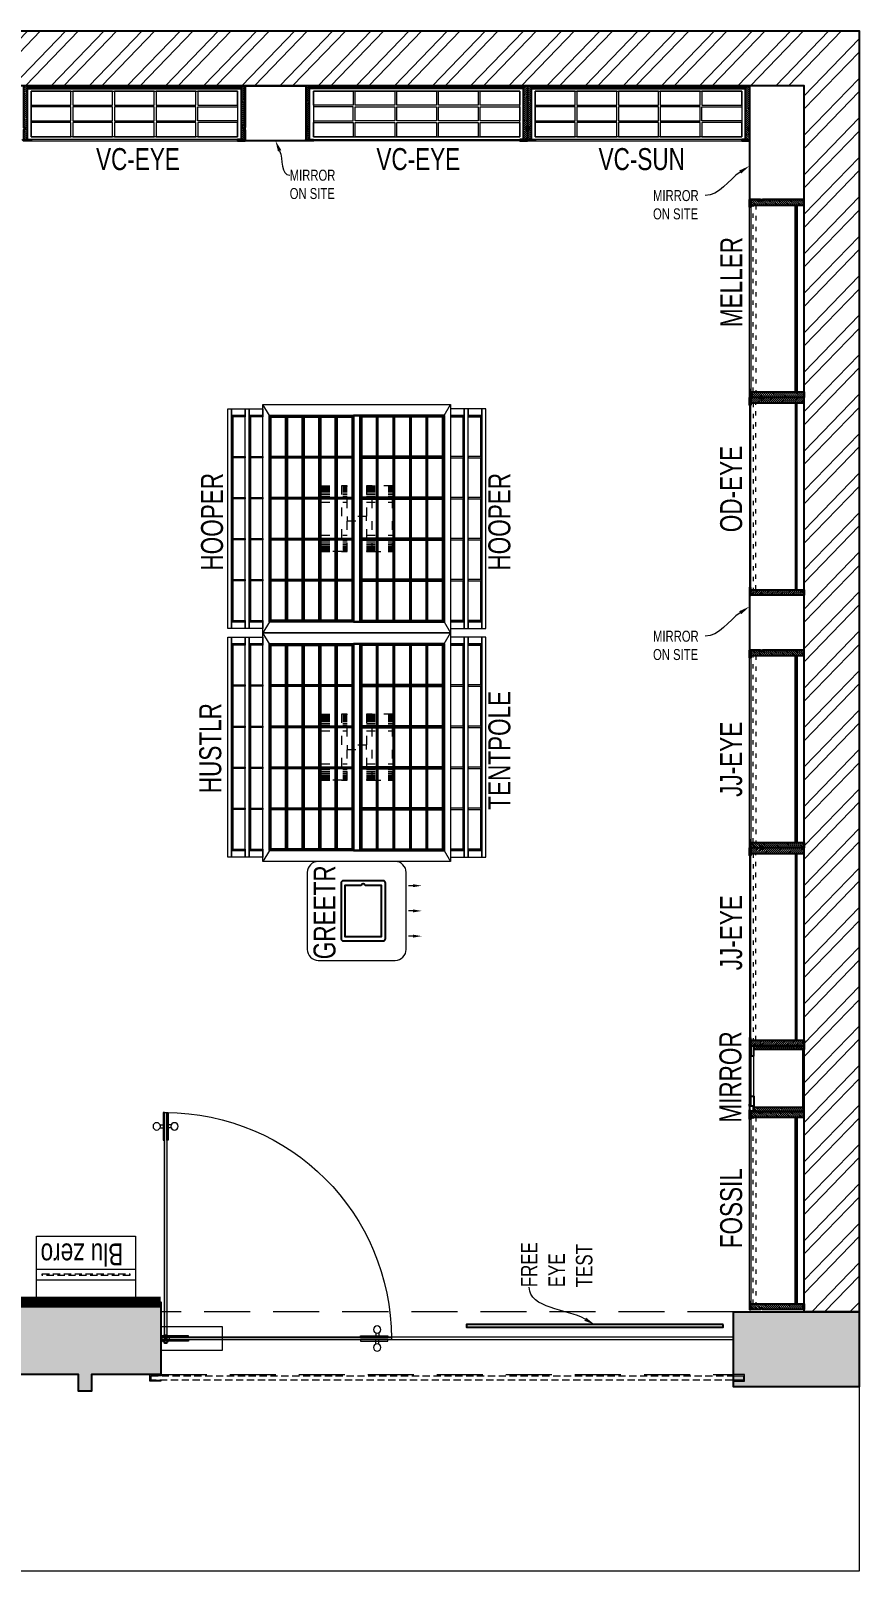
# Model space of a CAD drawing. Header units: feet. Extents: x 9180624 to 9191001, y -6881561 to -6874551.
# Drawn here: x 9187230 to 9191001, y -6881561 to -6874551 of the extents above; entities that cross this region are included whole.
import ezdxf
from ezdxf import colors
from ezdxf.entities.mleader import LeaderData, LeaderLine
from ezdxf.math import Vec2, Vec3

# ---------------------------------------------------------------- set-up
doc = ezdxf.new("R2010")
doc.units = ezdxf.units.FT
doc.header["$LTSCALE"] = 33
doc.header["$MEASUREMENT"] = 0
for name, pattern in [('ACAD_ISO03W100', [30, 12, -18]), ('D10_DASHED', [0.75, 0.5, -0.25]), ('HIDDEN', [9.525, 6.35, -3.175]), ('HIDDENX2', [0.75, 0.5, -0.25])]:
    doc.linetypes.add(name, pattern=pattern)
for name, color, linetype, lineweight in [('A-Glazing', 4, 'Continuous', 20), ('A-shutter', 8, 'Continuous', 18), ('A-WALL HATCH', 251, 'Continuous', 5), ('beam', 90, 'Continuous', 9), ('column hatch', 5, 'Continuous', 0), ('Glazing', 141, 'Continuous', 15), ('LENS-DIM', 252, 'Continuous', 5), ('LENS-FURNITURE', 13, 'Continuous', 9), ('LENS-PARTITION', 21, 'Continuous', 25), ('LENS-TEXT', 31, 'Continuous', 5), ('LENS_DIMENSION', 193, 'Continuous', 0), ('LENS_TEXT', 31, 'Continuous', 5), ('LK-FF&E FLOOR', 1, 'Continuous', 9), ('LK-FF&E WALL', 1, 'Continuous', 9), ('LK-MIRROR', 133, 'Continuous', 13), ('LN-ELEVATION-1', 81, 'Continuous', 25), ('LN-ELEVATION-2', 103, 'Continuous', 20), ('LN-ELEVATION-3', 125, 'Continuous', 18), ('LN-ELEVATION-4', 145, 'Continuous', 13), ('LN-ELEVATION-5', 167, 'Continuous', 5), ('LN-HATCH', 251, 'Continuous', 0), ('PLANO-TXT', 252, 'Continuous', 5), ('rolling shutter', 1, 'Continuous', 5), ('Steps', 4, 'Continuous', 9)]:
    doc.layers.add(name, color=color, linetype=linetype, lineweight=lineweight)
doc.layers.add('A-WALL', color=1, linetype='Continuous')
doc.layers.add('column', color=10, linetype='Continuous')
doc.styles.add('LK TXT', font='GILC____.TTF', dxfattribs={"height": 100})
doc.styles.get("Standard").update_dxf_attribs({"font": 'GILC____.TTF'})
pattern_1 = [(45, (4208834.247, 1706614.74), (-4.4901280605, 4.4901280605), [])]
pattern_2 = [(45, (4209134.247, 1706614.74), (-4.4901280605, 4.4901280605), [])]
pattern_3 = [(45, (7858558.917, 3503823.203), (-4.4901280605, 4.4901280605), [])]

# ---------------------------------------------------------------- blocks, each defined once
blk = doc.blocks.new('Entrance Door')
at = {"layer": 'Glazing', "ltscale": 111}
blk.add_hatch(color=256, dxfattribs=at).paths.add_polyline_path([(18, -34.8), (18, -1235), (30, -1235), (30, -34.8)])
at = {"layer": 'Glazing'}
for p, q in [((30, -54.2), (18, -66.2)), ((1117.8, -31.3), (1117.8, -54.3)), ((1117.8, -89.2), (1117.8, -66.3)), ((1132.8, -31.3), (1132.8, -54.3)), ((1132.8, -89.2), (1132.8, -66.3))]:
    blk.add_line(p, q, dxfattribs=at)
at = {"layer": 'Glazing', "ltscale": 44}
for p, q in [((-4.9, -1156.3), (18, -1156.3)), ((-4.9, -1171.3), (18, -1171.3)), ((52.9, -1156.3), (30, -1156.3)), ((52.9, -1171.3), (30, -1171.3))]:
    blk.add_line(p, q, dxfattribs=at)
at = {"layer": 'Glazing'}
for points in [[(320, -120.5), (0, -120.5), (0, 0), (320, 0)], [(0, -54.2), (142.5, -54.2), (142.5, -46.8), (0, -46.8)], [(0, -66.2), (142.5, -66.2), (142.5, -73.7), (0, -73.7)], [(1180.8, -54.3), (1038.3, -54.3), (1038.3, -46.8), (1180.8, -46.8)], [(1180.8, -66.3), (1038.3, -66.3), (1038.3, -73.8), (1180.8, -73.8)]]:
    blk.add_lwpolyline(points, close=True, dxfattribs=at)
at = {"layer": 'Glazing', "ltscale": 222}
blk.add_lwpolyline([(-1.5, -66.2), (1198.8, -66.2), (1198.8, -54.2), (-1.5, -54.2)], close=True, dxfattribs=at)
at = {"layer": 'Glazing', "ltscale": 111}
blk.add_lwpolyline([(18, -34.8), (18, -1235), (30, -1235), (30, -34.8)], close=True, dxfattribs=at)
at = {"layer": 'Glazing', "ltscale": 44}
for points in [[(18, -1092.5), (18, -1235), (10.5, -1235), (10.5, -1092.5)], [(30, -1092.5), (30, -1235), (37.5, -1235), (37.5, -1092.5)]]:
    blk.add_lwpolyline(points, close=True, dxfattribs=at)
at = {"layer": 'Glazing'}
for centre, radius in [((1125.3, -13.9), 19), ((24, -58.7), 19.8), ((1125.3, -106.6), 19)]:
    blk.add_circle(centre, radius, dxfattribs=at)
at = {"layer": 'Glazing', "ltscale": 44}
for centre in [(-22.4, -1163.8), (70.4, -1163.8)]:
    blk.add_circle(centre, 19, dxfattribs=at)
at = {"layer": 'Glazing', "ltscale": 222}
blk.add_arc((24, -60.2), 1174.8, 270, 359.99955, dxfattribs=at)
blk = doc.blocks.new('*U47')
at = {"layer": 'A-shutter', "color": 5, "ltscale": 10}
for points in [[(41036890.6, -1561539.2), (41036890.6, -1561544.2), (41036845.6, -1561544.2), (41036845.6, -1561564.2), (41036890.6, -1561564.2), (41036890.6, -1561569.2), (41036840.6, -1561569.2), (41036840.6, -1561539.2)], [(41039498.6, -1561539.2), (41039498.6, -1561544.2), (41039543.6, -1561544.2), (41039543.6, -1561564.2), (41039498.6, -1561564.2), (41039498.6, -1561569.2), (41039548.6, -1561569.2), (41039548.6, -1561539.2)]]:
    blk.add_lwpolyline(points, close=True, dxfattribs=at)
at = {"layer": 'A-shutter', "color": 5, "linetype": 'HIDDENX2', "ltscale": 2}
blk.add_lwpolyline([(41036845.6, -1561544.2), (41036845.6, -1561564.2), (41039543.6, -1561564.2), (41039543.6, -1561544.2)], close=True, dxfattribs=at)
blk = doc.blocks.new('A$Ca0c27ec0')
at = {"layer": 'A-WALL HATCH'}
h = blk.add_hatch(dxfattribs=at)
h.set_pattern_fill('ANSI32', color=256, scale=333, angle=0.97157)
h.set_pattern_definition([(45.971575, (-3778565.94, 5463850.48), (-89.7845112, 86.7900177), []), (45.971575, (-3778507.08, 5463851.48), (-89.7845112, 86.7900177), [])])
h.paths.add_polyline_path([(-10127, 1249.6), (-10377, 1249.6), (-10377, 5719.6), (-10127, 5719.6)])
h.paths.add_polyline_path([(-10127, 5259.6), (-8332, 5259.6), (-8332, 5109.6), (-10127, 5109.6)])
h.paths.add_polyline_path([(-8332, 5259.6), (-8482, 5259.6), (-8482, 5859.6), (-8332, 5859.6)])
h.paths.add_polyline_path([(-9982, 7009.6), (-6932, 7009.6), (-6932, 6759.6), (-9982, 6759.6)])
h.paths.add_polyline_path([(-4327.4, 7009.6), (-5609.7, 7009.6), (-5609.7, 6759.6), (-4327.4, 6759.6)])
h.paths.add_polyline_path([(-4327.4, 7009.6), (0, 7009.6), (0, 1179.6), (-250, 1179.6), (-250, 6759.6), (-4327.4, 6759.6)])
h.paths.add_polyline_path([(-6595, 7009.6), (-5609.7, 7009.6), (-5609.7, 6759.6), (-6595, 6759.6)])
at = {"layer": 'column hatch'}
h = blk.add_hatch(color=251, dxfattribs=at)
h.dxf.hatch_style = 1
h.paths.add_polyline_path([(-6932, 5669.6), (-6595, 5669.6), (-6595, 7009.6), (-6932, 7009.6)])
h.paths.add_polyline_path([(-9982, 7009.6), (-10377, 7009.6), (-10377, 5719.6), (-9982, 5719.6)])
h.paths.add_polyline_path([(-9487, 1249.6), (-10377, 1249.6), (-10377, 894.6), (-9487, 894.6)])
h.paths.add_polyline_path([(-7242, 1224.6), (-6380, 1224.6), (-6380, 894.6), (-6695, 894.6), (-6695, 834.6), (-6955, 834.6), (-6955, 894.6), (-7242, 894.6)])
h.paths.add_polyline_path([(-3860, 1224.6), (-3180, 1224.6), (-3180, 894.6), (-3495, 894.6), (-3495, 819.6), (-3555, 819.6), (-3555, 894.6), (-3860, 894.6)])
h.paths.add_polyline_path([(-572, 1179.6), (0, 1179.6), (0, 839.6), (-572, 839.6)])
at = {"layer": 'A-WALL'}
blk.add_lwpolyline([(-4327.4, 7009.6), (0, 7009.6), (0, 1179.6), (-250, 1179.6), (-250, 6759.6), (-4327.4, 6759.6)], close=True, dxfattribs=at)
at = {"layer": 'beam', "linetype": 'HIDDEN'}
blk.add_lwpolyline([(-3180, 894.6), (-572, 894.6), (-572, 1179.6), (-3180, 1179.6)], close=True, dxfattribs=at)
at = {"layer": 'column'}
for points in [[(-3860, 1224.6), (-3180, 1224.6), (-3180, 894.6), (-3495, 894.6), (-3495, 819.6), (-3555, 819.6), (-3555, 894.6), (-3860, 894.6)], [(-572, 1179.6), (0, 1179.6), (0, 839.6), (-572, 839.6)]]:
    blk.add_lwpolyline(points, close=True, dxfattribs=at)
at = {"layer": 'Steps'}
for p, q in [((0, 839.6), (0, 0)), ((0, 0), (-10377, 0))]:
    blk.add_line(p, q, dxfattribs=at)
at = {"layer": 'rolling shutter', "color": 2, "xscale": -1, "rotation": 5.551709492e-07}
blk.add_blockref('*U47', (41036318.5, 1562434.3), dxfattribs=at)
blk = doc.blocks.new('MIRROR')
at = {"layer": 'LN-HATCH', "ltscale": 0.5}
h = blk.add_hatch(dxfattribs=at)
h.set_pattern_fill('ANSI31', color=256, scale=2)
h.set_pattern_definition([(45, (4060433.7416, 1708720.787), (-4.4901280605, 4.4901280605), [])])
h.paths.add_polyline_path([(212.9, 101.3), (230.9, 101.3), (230.9, -127.7), (212.9, -127.7)])
h.paths.add_polyline_path([(230.9, 95.3), (494.9, 95.3), (494.9, 101.3), (230.9, 101.3)])
h.paths.add_polyline_path([(512.9, 101.3), (494.9, 101.3), (494.9, -127.7), (512.9, -127.7)])
at = {"layer": 'Defpoints'}
blk.add_lwpolyline([(512.9, 101.3), (212.9, 101.3), (212.9, -148.7), (512.9, -148.7)], close=True, dxfattribs=at)
at = {"layer": 'LN-ELEVATION-1'}
for points in [[(212.9, 101.3), (230.9, 101.3), (230.9, -127.7), (212.9, -127.7)], [(230.9, 95.3), (494.9, 95.3), (494.9, 101.3), (230.9, 101.3)], [(512.9, 101.3), (494.9, 101.3), (494.9, -127.7), (512.9, -127.7)], [(259.9, -141.7), (259.9, -127.7), (214.9, -127.7), (214.9, -148.7), (223.9, -148.7), (223.9, -147.2), (216.4, -147.2), (216.4, -141.7)], [(442.9, -141.7), (442.9, -127.7), (487.9, -127.7), (487.9, -148.7), (478.9, -148.7), (478.9, -147.2), (486.4, -147.2), (486.4, -141.7)], [(504.9, -148.7), (504.9, -147.2), (509.4, -147.2), (509.4, -129.2), (487.9, -129.2), (487.9, -127.7), (510.9, -127.7), (510.9, -148.7)]]:
    blk.add_lwpolyline(points, close=True, dxfattribs=at)
at = {"layer": 'LN-ELEVATION-2'}
blk.add_lwpolyline([(259.9, -141.7), (442.9, -141.7), (442.9, -127.7), (259.9, -127.7)], close=True, dxfattribs=at)
at = {"layer": 'LN-ELEVATION-2', "color": 4, "lineweight": 0}
blk.add_lwpolyline([(216.4, -141.7), (486.4, -141.7), (486.4, -147.2), (216.4, -147.2)], close=True, dxfattribs=at)
at = {"layer": 'LN-ELEVATION-4', "ltscale": 0.5}
blk.add_line((478.9, -148.7), (223.9, -148.7), dxfattribs=at)
blk = doc.blocks.new('JJ SH 900')
at = {"layer": 'LN-HATCH', "ltscale": 0.5}
h = blk.add_hatch(dxfattribs=at)
h.set_pattern_fill('ANSI31', color=256, scale=50)
h.paths.add_polyline_path([(-911.8, 0), (-911.8, -190), (-905.8, -190), (-905.8, -200), (-911.8, -200), (-911.8, -244), (-886.8, -244), (-886.8, 0)])
h = blk.add_hatch(dxfattribs=at)
h.set_pattern_fill('ANSI31', color=256, scale=2)
h.set_pattern_definition(pattern_1)
h.paths.add_polyline_path([(-11.8, 0), (-11.8, -190), (-17.8, -190), (-17.8, -200), (-11.8, -200), (-11.8, -244), (-36.8, -244), (-36.8, 0)])
h = blk.add_hatch(dxfattribs=at)
h.set_pattern_fill('ANSI31', color=256, scale=2)
h.set_pattern_definition(pattern_2)
h.paths.add_polyline_path([(-36.8, -40), (-886.8, -40), (-886.8, -34), (-36.8, -34)])
h = blk.add_hatch(dxfattribs=at)
h.set_pattern_fill('ANSI31', color=256, scale=2)
h.set_pattern_definition(pattern_2)
h.paths.add_polyline_path([(-876.8, -244), (-876.8, -250), (-911.8, -250), (-911.8, -244)])
h = blk.add_hatch(dxfattribs=at)
h.set_pattern_fill('ANSI31', color=256, scale=2)
h.set_pattern_definition(pattern_1)
h.paths.add_polyline_path([(-46.8, -244), (-46.8, -250), (-11.8, -250), (-11.8, -244)])
at = {"layer": 'LN-ELEVATION-1', "ltscale": 0.5}
for points in [[(-911.8, 0), (-911.8, -190), (-905.8, -190), (-905.8, -200), (-911.8, -200), (-911.8, -244), (-886.8, -244), (-886.8, 0)], [(-11.8, 0), (-11.8, -190), (-17.8, -190), (-17.8, -200), (-11.8, -200), (-11.8, -244), (-36.8, -244), (-36.8, 0)], [(-36.8, -40), (-886.8, -40), (-886.8, -34), (-36.8, -34)], [(-876.8, -244), (-876.8, -250), (-911.8, -250), (-911.8, -244)], [(-46.8, -244), (-46.8, -250), (-11.8, -250), (-11.8, -244)]]:
    blk.add_lwpolyline(points, close=True, dxfattribs=at)
at = {"layer": 'LN-ELEVATION-3', "ltscale": 0.5}
for p, q in [((-886.8, 0), (-36.8, 0)), ((-876.8, -244), (-46.8, -244)), ((-46.8, -250), (-876.8, -250))]:
    blk.add_line(p, q, dxfattribs=at)
at = {"layer": 'LN-ELEVATION-4', "linetype": 'ACAD_ISO03W100', "ltscale": 0.05}
blk.add_lwpolyline([(-886.8, -220), (-36.8, -220), (-36.8, -232), (-886.8, -232)], close=True, dxfattribs=at)
blk = doc.blocks.new('VC HD 1010')
at = {"layer": 'LN-HATCH', "ltscale": 0.5}
h = blk.add_hatch(dxfattribs=at)
h.set_pattern_fill('ANSI31', color=256, scale=2)
h.set_pattern_definition([(45, (3761554.586, 1795022.936), (-4.490128061, 4.490128061), [])])
h.paths.add_polyline_path([(-505.2, 24), (-505.2, -166), (-499.2, -166), (-499.2, -176), (-505.2, -176), (-505.2, -220), (-487.2, -220), (-487.2, 24)])
h = blk.add_hatch(dxfattribs=at)
h.set_pattern_fill('ANSI31', color=256, scale=2)
h.set_pattern_definition(pattern_3)
h.paths.add_polyline_path([(504.8, 24), (504.8, -166), (498.8, -166), (498.8, -176), (504.8, -176), (504.8, -220), (486.8, -220), (486.8, 24)])
h = blk.add_hatch(dxfattribs=at)
h.set_pattern_fill('ANSI31', color=256, scale=2)
h.set_pattern_definition([(45, (7858741.917, 3503823.203), (-4.4901280605, 4.4901280605), [])])
h.paths.add_polyline_path([(-470.2, -220), (-470.2, -226), (-505.2, -226), (-505.2, -220)])
h = blk.add_hatch(dxfattribs=at)
h.set_pattern_fill('ANSI31', color=256, scale=2)
h.set_pattern_definition(pattern_3)
h.paths.add_polyline_path([(476.8, -220), (476.8, -226), (511.8, -226), (511.8, -220)])
at = {"layer": 'LN-ELEVATION-1', "ltscale": 0.5}
for points in [[(-505.2, 24), (-505.2, -166), (-499.2, -166), (-499.2, -176), (-505.2, -176), (-505.2, -220), (-487.2, -220), (-487.2, 24)], [(486.8, 12), (-487.2, 12), (-487.2, 18), (486.8, 18)], [(504.8, 24), (504.8, -166), (498.8, -166), (498.8, -176), (504.8, -176), (504.8, -220), (486.8, -220), (486.8, 24)], [(-470.2, -220), (-470.2, -226), (-505.2, -226), (-505.2, -220)], [(469.8, -220), (469.8, -226), (504.8, -226), (504.8, -220)]]:
    blk.add_lwpolyline(points, close=True, dxfattribs=at)
at = {"layer": 'LN-ELEVATION-2', "ltscale": 0.5}
blk.add_lwpolyline([(470.2, 0), (-470.2, 0), (-470.2, -208), (470.2, -208)], close=True, dxfattribs=at)
at = {"layer": 'LN-ELEVATION-3', "ltscale": 0.5}
for p, q in [((-487.2, 24), (486.8, 24)), ((-470.2, -220), (469.8, -220)), ((469.8, -226), (-470.2, -226))]:
    blk.add_line(p, q, dxfattribs=at)
for points in [[(-470.2, 0), (-288.5, 0), (-288.5, -64), (-470.2, -64)], [(-280.5, 0), (-98.8, 0), (-98.8, -64), (-280.5, -64)], [(-90.8, 0), (90.8, 0), (90.8, -64), (-90.8, -64)], [(98.8, 0), (280.5, 0), (280.5, -64), (98.8, -64)], [(288.5, 0), (470.2, 0), (470.2, -64), (288.5, -64)], [(-470.2, -136), (-288.5, -136), (-288.5, -72), (-470.2, -72)], [(-280.5, -72), (-98.8, -72), (-98.8, -136), (-280.5, -136)], [(-90.8, -72), (90.8, -72), (90.8, -136), (-90.8, -136)], [(98.8, -72), (280.5, -72), (280.5, -136), (98.8, -136)], [(288.5, -72), (470.2, -72), (470.2, -136), (288.5, -136)], [(-470.2, -144), (-288.5, -144), (-288.5, -208), (-470.2, -208)], [(-280.5, -144), (-98.8, -144), (-98.8, -208), (-280.5, -208)], [(-90.8, -144), (90.8, -144), (90.8, -208), (-90.8, -208)], [(98.8, -144), (280.5, -144), (280.5, -208), (98.8, -208)], [(288.5, -144), (470.2, -144), (470.2, -208), (288.5, -208)]]:
    blk.add_lwpolyline(points, close=True, dxfattribs=at)
blk = doc.blocks.new('ffgd')
at = {"layer": 'LN-ELEVATION-4', "linetype": 'ACAD_ISO03W100', "ltscale": 0.1}
blk.add_lwpolyline([(0, 47.3), (0, -41.5), (-20, -41.5), (-20, 47.3)], close=True, dxfattribs=at)
at = {"layer": 'LN-ELEVATION-5', "linetype": 'ACAD_ISO03W100', "ltscale": 0.1}
for p, q in [((-159.9, 165.7), (-159.9, 47.3)), ((-159.7, 165.7), (-159.7, 47.3)), ((-159.4, 165.7), (-159.4, 47.3)), ((-159, 165.7), (-159, 47.3)), ((-158.5, 165.7), (-158.5, 47.3)), ((-157.9, 165.7), (-157.9, 47.3)), ((-157.1, 165.7), (-157.1, 47.3)), ((-156.1, 165.7), (-156.1, 47.3)), ((-154.1, 165.7), (-154.1, 47.3)), ((-151.1, 165.7), (-151.1, 47.3)), ((-146.1, 165.7), (-146.1, 47.3)), ((-141.1, 165.7), (-141.1, 47.3)), ((-135.1, 165.7), (-135.1, 47.3)), ((-128.1, 165.7), (-128.1, 47.3)), ((-120.1, 165.7), (-120.1, 47.3)), ((-111.1, 165.7), (-111.1, 47.3)), ((-102.1, 165.7), (-102.1, 47.3)), ((-85, 165.7), (-85, 47.3)), ((65, 165.7), (65, 47.3)), ((82.1, 165.7), (82.1, 47.3)), ((91.1, 165.7), (91.1, 47.3)), ((100.1, 165.7), (100.1, 47.3)), ((108.1, 165.7), (108.1, 47.3)), ((115.1, 165.7), (115.1, 47.3)), ((121.1, 165.7), (121.1, 47.3)), ((126.1, 165.7), (126.1, 47.3)), ((131.1, 165.7), (131.1, 47.3)), ((134.1, 165.7), (134.1, 47.3)), ((136.1, 165.7), (136.1, 47.3)), ((137.1, 165.7), (137.1, 47.3)), ((137.9, 165.7), (137.9, 47.3)), ((138.5, 165.7), (138.5, 47.3)), ((139, 165.7), (139, 47.3)), ((139.4, 165.7), (139.4, 47.3)), ((139.7, 165.7), (139.7, 47.3)), ((139.9, 165.7), (139.9, 47.3)), ((-159.9, -41.5), (-159.9, -159.9)), ((-159.7, -41.5), (-159.7, -159.9)), ((-159.4, -41.5), (-159.4, -159.9)), ((-159, -41.5), (-159, -159.9)), ((-158.5, -41.5), (-158.5, -159.9)), ((-157.9, -41.5), (-157.9, -159.9)), ((-157.1, -41.5), (-157.1, -159.9)), ((-156.1, -41.5), (-156.1, -159.9)), ((-154.1, -41.5), (-154.1, -159.9)), ((-151.1, -41.5), (-151.1, -159.9)), ((-146.1, -41.5), (-146.1, -159.9)), ((-141.1, -41.5), (-141.1, -159.9)), ((-135.1, -41.5), (-135.1, -159.9)), ((-128.1, -41.5), (-128.1, -159.9)), ((-120.1, -41.5), (-120.1, -159.9)), ((-111.1, -41.5), (-111.1, -159.9)), ((-102.1, -41.5), (-102.1, -159.9)), ((-85, -41.5), (-85, -159.9)), ((65, -41.5), (65, -159.9)), ((82.1, -41.5), (82.1, -159.9)), ((91.1, -41.5), (91.1, -159.9)), ((100.1, -41.5), (100.1, -159.9)), ((108.1, -41.5), (108.1, -159.9)), ((115.1, -41.5), (115.1, -159.9)), ((121.1, -41.5), (121.1, -159.9)), ((126.1, -41.5), (126.1, -159.9)), ((131.1, -41.5), (131.1, -159.9)), ((134.1, -41.5), (134.1, -159.9)), ((136.1, -41.5), (136.1, -159.9)), ((137.1, -41.5), (137.1, -159.9)), ((137.9, -41.5), (137.9, -159.9)), ((138.5, -41.5), (138.5, -159.9)), ((139, -41.5), (139, -159.9)), ((139.4, -41.5), (139.4, -159.9)), ((139.7, -41.5), (139.7, -159.9)), ((139.9, -41.5), (139.9, -159.9))]:
    blk.add_line(p, q, dxfattribs=at)
for points in [[(140, 73), (140, 165.7), (-160, 165.7), (-160, 73)], [(140, -67.1), (140, -159.9), (-160, -159.9), (-160, -67.1)]]:
    blk.add_lwpolyline(points, dxfattribs=at)
for points in [[(140, 73), (140, 47.3), (-160, 47.3), (-160, 73)], [(140, -41.5), (140, -67.1), (-160, -67.1), (-160, -41.5)]]:
    blk.add_lwpolyline(points, close=True, dxfattribs=at)
blk = doc.blocks.new('EURO 1040 x 1175')
at = {"layer": 'LN-ELEVATION-1'}
for points in [[(-470, -327.4), (470, -327.4), (470, 467.6), (-470, 467.6)], [(-470, 85.1), (470, 85.1), (470, 467.6), (-470, 467.6)], [(-283.2, 85.1), (-277.2, 85.1), (-277.2, 467.6), (-283.2, 467.6)], [(-96.4, 85.1), (-90.4, 85.1), (-90.4, 467.6), (-96.4, 467.6)], [(90.4, 85.1), (96.4, 85.1), (96.4, 467.6), (90.4, 467.6)], [(277.2, 85.1), (283.2, 85.1), (283.2, 467.6), (277.2, 467.6)], [(-470, 386.6), (-283.2, 386.6), (-283.2, 392.6), (-470, 392.6)], [(-277.2, 386.6), (-96.4, 386.6), (-96.4, 392.6), (-277.2, 392.6)], [(-90.4, 386.6), (90.4, 386.6), (90.4, 392.6), (-90.4, 392.6)], [(96.4, 386.6), (277.2, 386.6), (277.2, 392.6), (96.4, 392.6)], [(283.2, 386.6), (470, 386.6), (470, 392.6), (283.2, 392.6)], [(-470, 311.2), (-283.2, 311.2), (-283.2, 317.2), (-470, 317.2)], [(-277.2, 311.2), (-96.4, 311.2), (-96.4, 317.2), (-277.2, 317.2)], [(-90.4, 311.2), (90.4, 311.2), (90.4, 317.2), (-90.4, 317.2)], [(96.4, 311.2), (277.2, 311.2), (277.2, 317.2), (96.4, 317.2)], [(283.2, 311.2), (470, 311.2), (470, 317.2), (283.2, 317.2)], [(-470, 235.8), (-283.2, 235.8), (-283.2, 241.8), (-470, 241.8)], [(-277.2, 235.8), (-96.4, 235.8), (-96.4, 241.8), (-277.2, 241.8)], [(-90.4, 235.8), (90.4, 235.8), (90.4, 241.8), (-90.4, 241.8)], [(96.4, 235.8), (277.2, 235.8), (277.2, 241.8), (96.4, 241.8)], [(283.2, 235.8), (470, 235.8), (470, 241.8), (283.2, 241.8)], [(-470, 160.4), (-283.2, 160.4), (-283.2, 166.4), (-470, 166.4)], [(-277.2, 160.4), (-96.4, 160.4), (-96.4, 166.4), (-277.2, 166.4)], [(-90.4, 160.4), (90.4, 160.4), (90.4, 166.4), (-90.4, 166.4)], [(96.4, 160.4), (277.2, 160.4), (277.2, 166.4), (96.4, 166.4)], [(283.2, 160.4), (470, 160.4), (470, 166.4), (283.2, 166.4)], [(-470, 85.1), (470, 85.1), (470, 55.1), (-470, 55.1)], [(-470, 55.1), (470, 55.1), (470, -327.4), (-470, -327.4)], [(-283.2, 55.1), (-277.2, 55.1), (-277.2, -327.4), (-283.2, -327.4)], [(-96.4, 55.1), (-90.4, 55.1), (-90.4, -327.4), (-96.4, -327.4)], [(90.4, 55.1), (96.4, 55.1), (96.4, -327.4), (90.4, -327.4)], [(277.2, 55.1), (283.2, 55.1), (283.2, -327.4), (277.2, -327.4)], [(-470, -20.3), (-283.2, -20.3), (-283.2, -26.3), (-470, -26.3)], [(-277.2, -20.3), (-96.4, -20.3), (-96.4, -26.3), (-277.2, -26.3)], [(-90.4, -20.3), (90.4, -20.3), (90.4, -26.3), (-90.4, -26.3)], [(96.4, -20.3), (277.2, -20.3), (277.2, -26.3), (96.4, -26.3)], [(283.2, -20.3), (470, -20.3), (470, -26.3), (283.2, -26.3)], [(-470, -95.7), (-283.2, -95.7), (-283.2, -101.7), (-470, -101.7)], [(-277.2, -95.7), (-96.4, -95.7), (-96.4, -101.7), (-277.2, -101.7)], [(-90.4, -95.7), (90.4, -95.7), (90.4, -101.7), (-90.4, -101.7)], [(96.4, -95.7), (277.2, -95.7), (277.2, -101.7), (96.4, -101.7)], [(283.2, -95.7), (470, -95.7), (470, -101.7), (283.2, -101.7)], [(-470, -171.1), (-283.2, -171.1), (-283.2, -177.1), (-470, -177.1)], [(-277.2, -171.1), (-96.4, -171.1), (-96.4, -177.1), (-277.2, -177.1)], [(-90.4, -171.1), (90.4, -171.1), (90.4, -177.1), (-90.4, -177.1)], [(96.4, -171.1), (277.2, -171.1), (277.2, -177.1), (96.4, -177.1)], [(283.2, -171.1), (470, -171.1), (470, -177.1), (283.2, -177.1)], [(-470, -246.4), (-283.2, -246.4), (-283.2, -252.4), (-470, -252.4)], [(-277.2, -246.4), (-96.4, -246.4), (-96.4, -252.4), (-277.2, -252.4)], [(-90.4, -246.4), (90.4, -246.4), (90.4, -252.4), (-90.4, -252.4)], [(96.4, -246.4), (277.2, -246.4), (277.2, -252.4), (96.4, -252.4)], [(283.2, -246.4), (470, -246.4), (470, -252.4), (283.2, -252.4)]]:
    blk.add_lwpolyline(points, close=True, dxfattribs=at)
for points in [[(-283.2, 461.6), (-464, 461.6), (-464, 317.2)], [(-96.4, 461.6), (-277.2, 461.6)], [(90.4, 461.6), (-90.4, 461.6)], [(277.2, 461.6), (96.4, 461.6)], [(464, 317.2), (464, 461.6), (283.2, 461.6)], [(-464, 311.2), (-464, 241.8)], [(464, 241.8), (464, 311.2)], [(-464, 235.8), (-464, 166.4)], [(464, 166.4), (464, 235.8)], [(-464, 160.4), (-464, 91.1), (-283.2, 91.1)], [(283.2, 91.1), (464, 91.1), (464, 160.4)], [(-277.2, 91.1), (-96.4, 91.1)], [(-90.4, 91.1), (90.4, 91.1)], [(96.4, 91.1), (277.2, 91.1)], [(-464, -20.3), (-464, 49.1), (-283.2, 49.1)], [(-277.2, 49.1), (-96.4, 49.1)], [(-90.4, 49.1), (90.4, 49.1)], [(96.4, 49.1), (277.2, 49.1)], [(283.2, 49.1), (464, 49.1), (464, -20.3)], [(-464, -95.7), (-464, -26.3)], [(464, -26.3), (464, -95.7)], [(-464, -171.1), (-464, -101.7)], [(464, -101.7), (464, -171.1)], [(-283.2, -321.4), (-464, -321.4), (-464, -177.1)], [(464, -177.1), (464, -321.4), (283.2, -321.4)], [(-96.4, -321.4), (-277.2, -321.4)], [(90.4, -321.4), (-90.4, -321.4)], [(277.2, -321.4), (96.4, -321.4)]]:
    blk.add_lwpolyline(points, dxfattribs=at)
at = {"layer": 'LN-ELEVATION-2'}
blk.add_lwpolyline([(-520, -357.4), (520, -357.4), (520, 497.6), (-520, 497.6)], close=True, dxfattribs=at)
for points in [[(-470, 467.6), (-520, 497.6)], [(470, 467.6), (520, 497.6)], [(-470, -327.4), (-520, -357.4)], [(470, -327.4), (520, -357.4)]]:
    blk.add_lwpolyline(points, dxfattribs=at)
at = {"layer": 'LN-ELEVATION-3'}
for points in [[(-500, 559.6), (500, 559.6), (500, 577.6), (-500, 577.6)], [(-500, 497.6), (-470, 497.6), (-470, 559.6), (-500, 559.6)], [(470, 497.6), (500, 497.6), (500, 559.6), (470, 559.6)], [(-500, -357.4), (-470, -357.4), (-470, -419.4), (-500, -419.4)], [(-500, -419.4), (500, -419.4), (500, -437.4), (-500, -437.4)], [(470, -357.4), (500, -357.4), (500, -419.4), (470, -419.4)]]:
    blk.add_lwpolyline(points, close=True, dxfattribs=at)
at = {"layer": 'LN-ELEVATION-4'}
for points in [[(-500, 639.6), (500, 639.6), (500, 657.6), (-500, 657.6)], [(-500, 577.6), (-470, 577.6), (-470, 639.6), (-500, 639.6)], [(470, 577.6), (500, 577.6), (500, 639.6), (470, 639.6)], [(-470, 497.6), (-464, 497.6), (-464, 559.6), (-470, 559.6)], [(-464, 553.6), (-283.2, 553.6), (-283.2, 559.6), (-464, 559.6)], [(-283.2, 497.6), (-277.2, 497.6), (-277.2, 559.6), (-283.2, 559.6)], [(-277.2, 553.6), (-96.4, 553.6), (-96.4, 559.6), (-277.2, 559.6)], [(-96.4, 497.6), (-90.4, 497.6), (-90.4, 559.6), (-96.4, 559.6)], [(-90.4, 553.6), (90.4, 553.6), (90.4, 559.6), (-90.4, 559.6)], [(90.4, 497.6), (96.4, 497.6), (96.4, 559.6), (90.4, 559.6)], [(96.4, 553.6), (277.2, 553.6), (277.2, 559.6), (96.4, 559.6)], [(277.2, 497.6), (283.2, 497.6), (283.2, 559.6), (277.2, 559.6)], [(283.2, 553.6), (464, 553.6), (464, 559.6), (283.2, 559.6)], [(464, 497.6), (470, 497.6), (470, 559.6), (464, 559.6)], [(-470, -357.4), (-464, -357.4), (-464, -419.4), (-470, -419.4)], [(-464, -413.4), (-283.2, -413.4), (-283.2, -419.4), (-464, -419.4)], [(-283.2, -357.4), (-277.2, -357.4), (-277.2, -419.4), (-283.2, -419.4)], [(-277.2, -413.4), (-96.4, -413.4), (-96.4, -419.4), (-277.2, -419.4)], [(-96.4, -357.4), (-90.4, -357.4), (-90.4, -419.4), (-96.4, -419.4)], [(-90.4, -413.4), (90.4, -413.4), (90.4, -419.4), (-90.4, -419.4)], [(90.4, -357.4), (96.4, -357.4), (96.4, -419.4), (90.4, -419.4)], [(96.4, -413.4), (277.2, -413.4), (277.2, -419.4), (96.4, -419.4)], [(277.2, -357.4), (283.2, -357.4), (283.2, -419.4), (277.2, -419.4)], [(283.2, -413.4), (464, -413.4), (464, -419.4), (283.2, -419.4)], [(464, -357.4), (470, -357.4), (470, -419.4), (464, -419.4)], [(-500, -437.4), (-470, -437.4), (-470, -499.4), (-500, -499.4)], [(470, -437.4), (500, -437.4), (500, -499.4), (470, -499.4)], [(-500, -499.4), (500, -499.4), (500, -517.4), (-500, -517.4)]]:
    blk.add_lwpolyline(points, close=True, dxfattribs=at)
at = {"layer": 'LN-ELEVATION-5'}
for points in [[(-470, 577.6), (-464, 577.6), (-464, 639.6), (-470, 639.6)], [(-464, 633.6), (-283.2, 633.6), (-283.2, 639.6), (-464, 639.6)], [(-283.2, 577.6), (-277.2, 577.6), (-277.2, 639.6), (-283.2, 639.6)], [(-277.2, 633.6), (-96.4, 633.6), (-96.4, 639.6), (-277.2, 639.6)], [(-96.4, 577.6), (-90.4, 577.6), (-90.4, 639.6), (-96.4, 639.6)], [(-90.4, 633.6), (90.4, 633.6), (90.4, 639.6), (-90.4, 639.6)], [(90.4, 577.6), (96.4, 577.6), (96.4, 639.6), (90.4, 639.6)], [(96.4, 633.6), (277.2, 633.6), (277.2, 639.6), (96.4, 639.6)], [(277.2, 577.6), (283.2, 577.6), (283.2, 639.6), (277.2, 639.6)], [(283.2, 633.6), (464, 633.6), (464, 639.6), (283.2, 639.6)], [(464, 577.6), (470, 577.6), (470, 639.6), (464, 639.6)], [(-470, -437.4), (-464, -437.4), (-464, -499.4), (-470, -499.4)], [(-283.2, -437.4), (-277.2, -437.4), (-277.2, -499.4), (-283.2, -499.4)], [(-96.4, -437.4), (-90.4, -437.4), (-90.4, -499.4), (-96.4, -499.4)], [(90.4, -437.4), (96.4, -437.4), (96.4, -499.4), (90.4, -499.4)], [(277.2, -437.4), (283.2, -437.4), (283.2, -499.4), (277.2, -499.4)], [(464, -437.4), (470, -437.4), (470, -499.4), (464, -499.4)], [(-464, -493.4), (-283.2, -493.4), (-283.2, -499.4), (-464, -499.4)], [(-277.2, -493.4), (-96.4, -493.4), (-96.4, -499.4), (-277.2, -499.4)], [(-90.4, -493.4), (90.4, -493.4), (90.4, -499.4), (-90.4, -499.4)], [(96.4, -493.4), (277.2, -493.4), (277.2, -499.4), (96.4, -499.4)], [(283.2, -493.4), (464, -493.4), (464, -499.4), (283.2, -499.4)]]:
    blk.add_lwpolyline(points, close=True, dxfattribs=at)
at = {"layer": 'LENS-DIM'}
blk.add_blockref('ffgd', (10, 67.1), dxfattribs=at)
blk = doc.blocks.new('GREETR 450x450')
at = {"layer": 'LN-ELEVATION-1', "linetype": 'ByBlock', "lineweight": -2}
for p, q in [((481.3, 339.7), (461, 339.7)), ((481.3, 225), (461, 225)), ((481.3, 110.3), (461, 110.3))]:
    blk.add_line(p, q, dxfattribs=at)
at = {"layer": 'LN-ELEVATION-1'}
for points in [[(355.5, 98.3), (355.5, 352.3, 0.414214), (345.5, 362.3), (163.5, 362.3, 0.414214), (153.5, 352.3), (153.5, 98.3, 0.414214), (163.5, 88.3), (345.5, 88.3, 0.414214)], [(264, 342.8), (336.5, 342.8), (336.5, 107.8), (172.5, 107.8), (172.5, 342.8), (245, 342.8, 0.327538), (246.9, 344.2, -0.733799), (262.1, 344.2, 0.327538)]]:
    blk.add_lwpolyline(points, format="xyb", close=True, dxfattribs=at)
at = {"layer": 'LN-ELEVATION-1', "linetype": 'ByBlock', "lineweight": -2}
for points in [[(481.3, 346.4), (481.3, 333.1), (521.3, 339.7)], [(481.3, 231.7), (481.3, 218.3), (521.3, 225)], [(481.3, 116.9), (481.3, 103.6), (521.3, 110.3)]]:
    blk.add_solid(points, dxfattribs=at)
at = {"layer": 'LN-ELEVATION-2'}
blk.add_lwpolyline([(50, 0), (400, 0, 0.414214), (450, 50), (450, 400, 0.414214), (400, 450), (50, 450, 0.414214), (0, 400), (0, 50, 0.414214)], format="xyb", close=True, dxfattribs=at)
at = {"layer": 'LENS-TEXT', "color": 0, "linetype": 'Continuous', "ltscale": 3, "insert": (78.9, 218.7), "char_height": 100, "attachment_point": 5, "rotation": 90, "style": 'LK TXT'}
blk.add_mtext_dynamic_manual_height_columns('GREETR', width=353.056, gutter_width=0.5, heights=[0], dxfattribs=at)
blk = doc.blocks.new('BLUE ZERO')
at = {"layer": 'LENS-FURNITURE', "ltscale": 0.5}
for points in [[(86206.7, 120883.4), (86206.7, 120433.4), (85906.7, 120433.4), (85906.7, 120883.4)], [(86106.7, 120883.4), (86106.7, 120433.4), (86056.7, 120433.4), (86056.7, 120883.4)]]:
    blk.add_lwpolyline(points, close=True, dxfattribs=at)
at = {"layer": 'LENS-FURNITURE', "linetype": 'D10_DASHED', "ltscale": 2}
blk.add_lwpolyline([(86085.7, 120858.4), (86085.7, 120458.4), (86077.7, 120458.4), (86077.7, 120858.4)], close=True, dxfattribs=at)

msp = doc.modelspace()

# ---------------------------------------------------------------- linework, layer by layer
msp.add_lwpolyline([(9190381, -6880438.7), (9189213, -6880438.7), (9189213, -6880450.7), (9190381, -6880450.7)], close=True)
at = {"layer": 'A-Glazing'}
msp.add_lwpolyline([(9190429, -6880495), (9187821, -6880495), (9187821, -6880507), (9190429, -6880507)], close=True, dxfattribs=at)
at = {"layer": 'LENS-PARTITION'}
for points in [[(9188481, -6875051), (9188206, -6875051), (9188206, -6874801), (9188481, -6874801)], [(9190501, -6875319.2), (9190751, -6875319.2), (9190751, -6874801), (9190501, -6874801)], [(9190501, -6877369.2), (9190751, -6877369.2), (9190751, -6877119.2), (9190501, -6877119.2)]]:
    msp.add_lwpolyline(points, close=True, dxfattribs=at)
at = {"layer": 'LK-MIRROR', "linetype": 'ACAD_ISO03W100', "ltscale": 0.05, "const_width": 50}
msp.add_lwpolyline([(9187821, -6880336), (9187141, -6880336)], dxfattribs=at)

# ---------------------------------------------------------------- block references
at = {"layer": 'A-Glazing', "xscale": -0.874840470249898, "yscale": 0.874840470249898, "zscale": 0.874840470249898, "rotation": 179.9999889104919}
msp.add_blockref('Entrance Door', (9187822.3, -6880554.5), dxfattribs=at)
at = {"layer": 'LENS_DIMENSION'}
msp.add_blockref('A$Ca0c27ec0', (9191001, -6881560.6), dxfattribs=at)
at = {"layer": 'LK-FF&E FLOOR', "xscale": -1, "rotation": 90}
for p in [(9188783.6, -6876771), (9188783.6, -6877811)]:
    msp.add_blockref('EURO 1040 x 1175', p, dxfattribs=at)
at = {"layer": 'LK-FF&E FLOOR'}
msp.add_blockref('GREETR 450x450', (9188488.5, -6878781), dxfattribs=at)
at = {"layer": 'LK-FF&E FLOOR', "rotation": 270}
msp.add_blockref('BLUE ZERO', (9066822.6, -6794129.3), dxfattribs=at)
at = {"layer": 'LK-FF&E WALL', "xscale": -1}
for p in [(9187700.9, -6874825), (9189995.9, -6874825)]:
    msp.add_blockref('VC HD 1010', p, dxfattribs=at)
at = {"layer": 'LK-FF&E WALL'}
msp.add_blockref('VC HD 1010', (9188986.2, -6874825), dxfattribs=at)
at = {"layer": 'LK-FF&E WALL', "rotation": 270}
for name, p in [('JJ SH 900', (9190751, -6876231)), ('JJ SH 900', (9190751, -6878281)), ('MIRROR', (9190649.7, -6878956.3)), ('JJ SH 900', (9190751, -6880381))]:
    msp.add_blockref(name, p, dxfattribs=at)
at = {"layer": 'LK-FF&E WALL', "xscale": -1, "rotation": 270}
for p in [(9190751, -6876207.4), (9190751, -6878257.4)]:
    msp.add_blockref('JJ SH 900', p, dxfattribs=at)

# ---------------------------------------------------------------- texts
at = {"layer": 'LENS_TEXT', "linetype": 'Continuous', "ltscale": 3, "insert": (9190415.3, -6879311.8, -23744), "char_height": 100, "width": 324.474, "attachment_point": 5, "rotation": 90, "style": 'LK TXT'}
msp.add_mtext('{\\C7;MIRROR}', dxfattribs=at)
at = {"layer": 'PLANO-TXT', "linetype": 'Continuous', "ltscale": 3, "char_height": 100, "width": 149.547, "attachment_point": 5, "style": 'LK TXT'}
for s, insert in [('VC-EYE', (9187717.5, -6875135.5, -23744)), ('VC-EYE', (9188993.8, -6875135.5, -23744)), ('VC-SUN', (9190010.9, -6875135.5, -23744))]:
    msp.add_mtext(s, dxfattribs=dict(at, insert=insert))
at = {"layer": 'PLANO-TXT', "linetype": 'Continuous', "ltscale": 3, "char_height": 100, "attachment_point": 5, "style": 'LK TXT'}
for s, insert, width, rotation in [('MELLER', (9190418.6, -6875694.6, -23744), 149.547, 90), ('OD-EYE', (9190418.6, -6876636.1, -23744), 149.547, 90), ('HOOPER', (9188055.2, -6876785.2, -23744), 149.547, 90), ('HOOPER', (9189363.4, -6876785.2, -23744), 149.547, 90), ('TENTPOLE', (9189363.4, -6877825.2, -23744), 149.547, 90), ('HUSTLR', (9188047.3, -6877815.4, -23744), 149.547, 90), ('JJ-EYE', (9190418.6, -6877866, -23744), 149.547, 90), ('JJ-EYE', (9190418.6, -6878655.2, -23744), 149.547, 90), ('FOSSIL', (9190418.6, -6879908.9, -23744), 149.547, 90), ('\\pt800;Blu zero', (9187462.3, -6880118.5), 510.552, 180)]:
    msp.add_mtext(s, dxfattribs=dict(at, insert=insert, width=width, rotation=rotation))

# ---------------------------------------------------------------- leaders
at = {"layer": 'LENS-TEXT', "color": 7}
ml = msp.add_multileader_mtext('Standard', dxfattribs=at)
ml.set_content('\\pxqj,t3;{\\C0;MIRROR ON SITE}', color=1)
ml.set_leader_properties(color=256, linetype='ByLayer', lineweight=-1)
ml.build(insert=Vec2(0, 0))
ml.multileader.update_dxf_attribs({"leader_type": 2, "dogleg_length": 0.36, "arrow_head_size": 50})
ctx = ml.context
ctx.base_point, ctx.char_height, ctx.arrow_head_size, ctx.landing_gap_size, ctx.plane_origin = Vec3(9188408.2, -6875208.4, -23744), 50, 50, 0.09, Vec3(9189247.3, -6874745.8, -23744)
notes = []
notes.append((ctx, [(1, (1, 1, 0), (9188407.8, -6875208.4, -23744), (1, 0), 0.36, [(0, [(9188343.5, -6875051, -23744)], 0, [])])]))
ctx.mtext.insert, ctx.mtext.width, ctx.mtext.flow_direction = Vec3(9188408.3, -6875183.1, -23744), 237.261, 5
ml = msp.add_multileader_mtext('Standard', dxfattribs=at)
ml.set_content('\\pxqj,t3;{\\C0;MIRROR ON SITE}', color=1)
ml.set_leader_properties(color=256, linetype='ByLayer', lineweight=-1)
ml.build(insert=Vec2(0, 0))
ml.multileader.update_dxf_attribs({"leader_type": 2, "dogleg_length": 0.36, "arrow_head_size": 50})
ctx = ml.context
ctx.base_point, ctx.char_height, ctx.arrow_head_size, ctx.landing_gap_size, ctx.plane_origin = Vec3(9190133, -6875301, -23744), 50, 50, 0.09, Vec3(9190972.1, -6874745.8, -23744)
ctx.text_align_type = 2
notes.append((ctx, [(0, (1, 1, 0), (9190300.1, -6875301, -23744), (-1, 0), 0.36, [(0, [(9190501, -6875165.8, -23744)], 0, [])])]))
ctx.mtext.insert, ctx.mtext.width, ctx.mtext.alignment, ctx.mtext.flow_direction = Vec3(9190299.7, -6875275.7, -23744), 237.261, 3, 5
ml = msp.add_multileader_mtext('Standard', dxfattribs=at)
ml.set_content('\\pxqj,t3;{\\C0;MIRROR ON SITE}', color=1)
ml.set_leader_properties(color=256, linetype='ByLayer', lineweight=-1)
ml.build(insert=Vec2(0, 0))
ml.multileader.update_dxf_attribs({"leader_type": 2, "dogleg_length": 0.36, "arrow_head_size": 50})
ctx = ml.context
ctx.base_point, ctx.char_height, ctx.arrow_head_size, ctx.landing_gap_size, ctx.plane_origin = Vec3(9190133, -6877306.3, -23744), 50, 50, 0.09, Vec3(9190972.1, -6876751.1, -23744)
ctx.text_align_type = 2
notes.append((ctx, [(0, (1, 1, 0), (9190300.1, -6877306.3, -23744), (-1, 0), 0.36, [(0, [(9190501, -6877171.1, -23744)], 0, [])])]))
ctx.mtext.insert, ctx.mtext.width, ctx.mtext.alignment, ctx.mtext.flow_direction = Vec3(9190299.7, -6877280.9, -23744), 237.261, 3, 5
at = {"layer": 'LENS_TEXT', "color": 1, "linetype": 'Continuous', "ltscale": 3}
ml = msp.add_multileader_mtext('Standard', dxfattribs=at)
ml.set_content('{\\C256;FREE EYE TEST}', color=1)
ml.set_leader_properties(color=256, linetype='ByLayer', lineweight=-1)
ml.build(insert=Vec2(0, 0))
ml.multileader.update_dxf_attribs({"leader_type": 2, "dogleg_length": 0.36, "arrow_head_size": 50})
ctx = ml.context
ctx.base_point, ctx.char_height, ctx.arrow_head_size, ctx.landing_gap_size, ctx.plane_origin, ctx.plane_x_axis, ctx.plane_y_axis = Vec3(9189499.2, -6880268.5), 75, 50, 0.09, Vec3(9188136.8, -6881546.2), Vec3(0, 1), Vec3(-1, 0)
notes.append((ctx, [(0, (1, 1, 0), (9189499.2, -6880268.8), (0, 1), 0.36, [(1, [(9189797, -6880438.7)], 0, [])])]))
ctx.mtext.insert, ctx.mtext.text_direction, ctx.mtext.rotation, ctx.mtext.width, ctx.mtext.flow_direction = Vec3(9189461.2, -6880268.4), Vec3(0, 1), 1.570796, 354.238, 5
for ctx, leaders in notes:
    for number, flags, end, landing, length, lines in leaders:
        leader = LeaderData()
        leader.index, (leader.has_last_leader_line, leader.has_dogleg_vector, leader.attachment_direction) = number, flags
        leader.last_leader_point, leader.dogleg_vector, leader.dogleg_length = Vec3(end), Vec3(landing), length
        for number, points, colour, breaks in lines:
            line = LeaderLine()
            line.index, line.vertices, line.color, line.breaks = number, Vec3.list(points), colors.encode_raw_color(colour), breaks
            leader.lines.append(line)
        ctx.leaders.append(leader)

doc.saveas('drawing.dxf')
